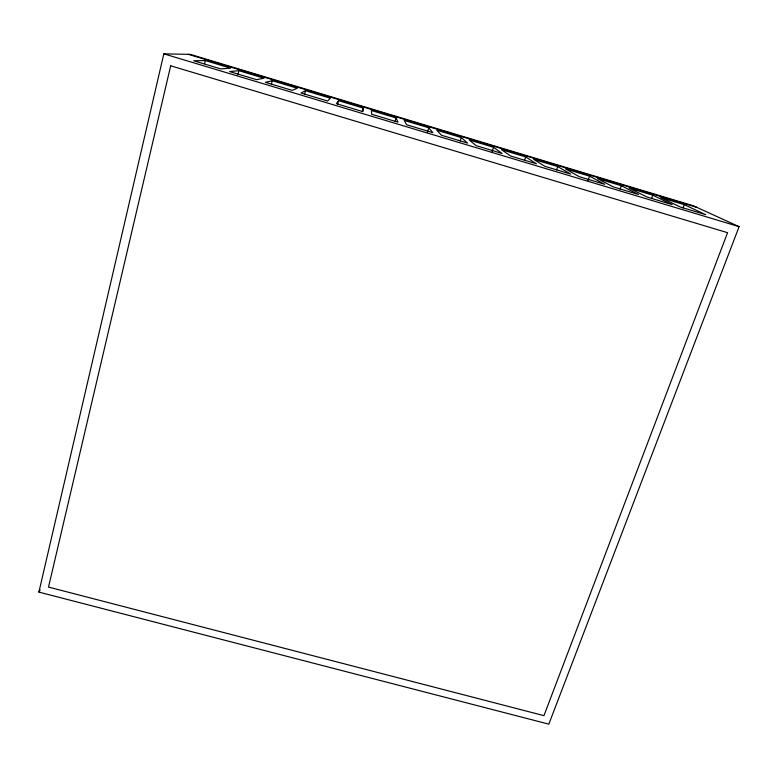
<?xml version="1.0" encoding="UTF-8"?>
<svg xmlns="http://www.w3.org/2000/svg" width="778" height="778" viewBox="0 0 778 778"><rect width="100%" height="100%" fill="white"/><g stroke="black" fill="none" stroke-linecap="round" stroke-linejoin="round"><path stroke-width="1.17" d="M363.326 108.103L362.879 111.624L336.388 103.659L338.576 100.663L363.326 108.103L362.344 111.585M38.9 592.097L163.827 53.847L190.27 54.372L693.393 205.791L739.1 226.67L548.83 724.153L38.9 592.097L40.174 590.045M204.585 63.689L205.343 60.577L230.58 68.172L220.728 68.902L193.673 60.762L205.343 60.577M237.854 74.805L238.895 70.672L264.014 78.228L256.546 79.657L229.636 71.576L238.895 70.672M271.366 84.238L272.281 80.718L297.274 88.235L292.178 90.374L265.405 82.322L272.281 80.718M304.568 94.216L305.511 90.715L330.387 98.193L327.616 101.023L300.989 93.02L305.511 90.715M337.613 104.145L338.576 100.663M395.107 121.426L396.109 117.964L371.476 110.554L371.602 114.24L397.957 122.165L396.109 117.964M427.365 132.377L428.736 127.787L404.22 120.405L406.631 124.772L432.85 132.659L428.736 127.787M460.158 140.983L461.208 137.55L436.808 130.208L441.486 135.246L467.568 143.094L461.208 137.55M492.085 151.827L493.524 147.275L469.241 139.972L476.155 145.671L502.111 153.47L493.524 147.275M524.586 160.346L525.685 156.952L501.518 149.677L510.65 156.038L536.47 163.798L525.685 156.952M556.562 169.954L557.69 166.58L533.64 159.344L544.97 166.356L570.663 174.078L557.69 166.58M588.012 180.642L589.549 176.159L565.606 168.962L579.114 176.616L604.671 184.298L589.549 176.159M620.076 189.044L621.252 185.699L597.426 178.532L613.083 186.827L638.514 194.471L621.252 185.699M651.604 198.526L652.8 195.19L629.091 188.062L646.888 196.99L672.182 204.595L652.8 195.19M682.987 207.95L684.202 204.633L660.61 197.534L680.517 207.094L705.685 214.66L684.202 204.633M163.827 53.847L739.1 226.67M188.325 54.334L696.767 207.327M170.683 65.79L48.518 587.079L543.939 715.643L727.566 232.69L170.683 65.79"/></g></svg>
